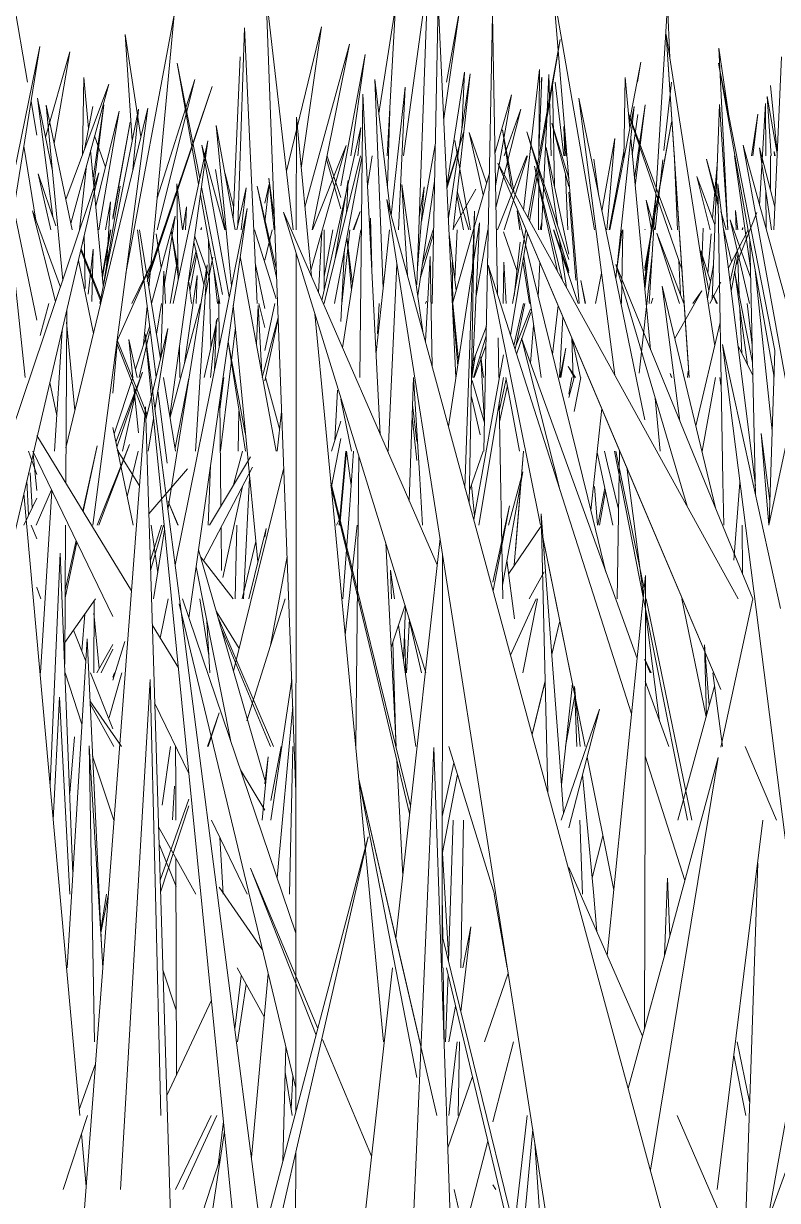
# Model space of a CAD drawing. Header units: millimetres. Extents: x -10020 to 20888, y -4665 to 12339.
# Drawn here: x 1742.82 to 1770.99, y 3071.62 to 3115.61 of the extents above; entities that cross this region are included whole.
import ezdxf

# ---------------------------------------------------------------- set-up
doc = ezdxf.new("R2010")
doc.units = ezdxf.units.MM
doc.layers.add('G-IMPT', color=8, linetype='Continuous', lineweight=9)

# ---------------------------------------------------------------- blocks, each defined once
blk = doc.blocks.new('Grass Array - 25_dwg-439225-West')
at = {"layer": 'G-IMPT'}
for p in [(1766.041, 3106.376), (1766.041, 3106.482)]:
    blk.add_line(p, (1767.034, 3111.919), dxfattribs=at)
blk = doc.blocks.new('Grass Array - 25_dwg-V17-West')
at = {"layer": 'G-IMPT'}
for p, q in [((1757.018, 3110.66), (1757.926, 3117.22)), ((1757.52, 3105.835), (1757.926, 3117.22)), ((1752.999, 3086.89), (1751.87, 3116.865)), ((1752.898, 3107.901), (1751.87, 3116.865)), ((1764.158, 3107.901), (1762.609, 3116.831)), ((1763.582, 3105.142), (1762.609, 3116.831)), ((1756.1, 3112.247), (1756.719, 3116.238)), ((1756.414, 3110.66), (1756.719, 3116.238)), ((1758.084, 3105.142), (1758.317, 3116.428)), ((1758.974, 3102.383), (1758.317, 3116.428)), ((1746.648, 3106.261), (1748.45, 3115.929)), ((1747.505, 3105.74), (1748.45, 3115.929)), ((1760.023, 3099.624), (1760.343, 3115.928)), ((1760.527, 3105.501), (1760.343, 3115.928)), ((1761.67, 3108.335), (1762.87, 3115.006)), ((1761.733, 3108.221), (1762.87, 3115.006)), ((1766.84, 3115.196), (1768.651, 3103.566)), ((1766.84, 3115.196), (1767.635, 3103.251)), ((1767.693, 3102.383), (1766.84, 3115.196)), ((1742.326, 3109.301), (1743.435, 3114.749)), ((1742.454, 3108.687), (1743.435, 3114.749)), ((1768.789, 3114.119), (1770.866, 3102.389)), ((1768.789, 3114.119), (1770.895, 3103.392)), ((1770.895, 3103.392), (1768.789, 3114.119)), ((1771.144, 3114.365), (1770.859, 3107.901)), ((1765.252, 3110.538), (1765.298, 3113.585)), ((1765.477, 3111.681), (1765.298, 3113.585)), ((1744.399, 3109.028), (1746.005, 3113.334)), ((1744.583, 3108.137), (1746.005, 3113.334)), ((1755.952, 3113.519), (1756.53, 3108.527)), ((1755.952, 3113.519), (1756.254, 3105.701)), ((1756.554, 3108.44), (1757.079, 3113.231)), ((1756.833, 3107.901), (1757.079, 3113.231)), ((1755.387, 3102.383), (1755.503, 3112.967)), ((1756.15, 3100.247), (1755.503, 3112.967)), ((1763.566, 3112.817), (1764.912, 3102.464)), ((1763.566, 3112.817), (1765.931, 3101.327)), ((1744.632, 3107.901), (1743.669, 3112.557)), ((1744.285, 3106.008), (1743.669, 3112.557)), ((1744.404, 3099.75), (1747.467, 3112.444)), ((1745.668, 3105.142), (1747.115, 3112.411)), ((1745.946, 3100.962), (1747.467, 3112.444)), ((1746.91, 3110.136), (1747.115, 3112.411)), ((1764.734, 3107.901), (1765.638, 3112.505)), ((1764.951, 3106.09), (1765.638, 3112.505)), ((1767.042, 3107.901), (1765.424, 3112.241)), ((1765.65, 3109.829), (1766.052, 3112.564)), ((1765.678, 3109.538), (1766.052, 3112.564)), ((1753.012, 3107.901), (1753.015, 3112.102)), ((1753.575, 3106.154), (1753.015, 3112.102)), ((1767.426, 3106.391), (1765.426, 3112.217)), ((1766.041, 3106.376), (1767.034, 3111.919)), ((1766.041, 3106.482), (1767.034, 3111.919)), ((1750.735, 3107.901), (1750.019, 3111.79)), ((1750.591, 3105.808), (1750.019, 3111.79)), ((1761.155, 3109.268), (1760.718, 3111.634)), ((1761.06, 3109.441), (1760.718, 3111.634)), ((1743.319, 3104.522), (1741.969, 3111.019)), ((1742.876, 3102.383), (1741.969, 3111.019)), ((1748.29, 3100.931), (1749.71, 3111.221)), ((1748.411, 3105.142), (1749.71, 3111.221)), ((1766.253, 3103.418), (1765.511, 3111.316)), ((1772.763, 3099.929), (1769.709, 3111.055)), ((1775.764, 3077.552), (1769.709, 3111.055)), ((1770.325, 3110.962), (1770.897, 3108.758)), ((1770.325, 3110.962), (1770.776, 3107.901)), ((1770.776, 3107.901), (1770.325, 3110.962)), ((1754.055, 3105.142), (1755.414, 3110.66)), ((1754.437, 3105.142), (1755.469, 3110.66)), ((1755.678, 3109.528), (1755.853, 3110.66)), ((1764.322, 3109.143), (1764.131, 3110.541)), ((1760.538, 3110.385), (1769.526, 3094.106)), ((1760.538, 3110.385), (1765.356, 3099.029)), ((1768.882, 3090.721), (1760.538, 3110.385)), ((1762.959, 3106), (1761.908, 3110.281)), ((1762.771, 3106.341), (1761.908, 3110.281)), ((1731.125, 3048), (1745.636, 3110.025)), ((1741.966, 3099.117), (1745.636, 3110.025)), ((1743.368, 3109.991), (1744.032, 3108.044)), ((1743.368, 3109.991), (1743.837, 3107.901)), ((1743.837, 3107.901), (1743.368, 3109.991)), ((1751.983, 3109.831), (1752.194, 3108.258)), ((1751.983, 3109.831), (1752.188, 3107.901)), ((1754.453, 3106.757), (1754.95, 3109.737)), ((1754.887, 3108.522), (1754.95, 3109.737)), ((1770.169, 3098.33), (1768.77, 3109.61)), ((1768.956, 3098.508), (1768.77, 3109.61)), ((1757.757, 3104.013), (1756.96, 3109.591)), ((1757.166, 3106.187), (1756.96, 3109.591)), ((1759.325, 3098.241), (1756.392, 3109.035)), ((1764.802, 3055.48), (1756.392, 3109.035)), ((1743.16, 3108.601), (1744.198, 3105.751)), ((1743.16, 3108.601), (1744.017, 3105.212)), ((1748.481, 3095.362), (1751.174, 3108.696)), ((1751.174, 3108.696), (1748.999, 3093.394)), ((1751.174, 3108.696), (1749.018, 3098.022)), ((1758.274, 3095.373), (1752.529, 3108.552)), ((1755.952, 3097.504), (1752.529, 3108.552)), ((1755.755, 3107.901), (1755.786, 3108.328)), ((1755.831, 3106.507), (1755.786, 3108.328)), ((1759.313, 3098.241), (1759.672, 3108.6)), ((1759.477, 3097.68), (1759.672, 3108.6)), ((1763.903, 3097.875), (1761.263, 3108.609)), ((1761.365, 3107.901), (1761.263, 3108.609)), ((1747.778, 3102.396), (1747.075, 3107.901)), ((1747.941, 3103.07), (1747.153, 3107.901)), ((1754.739, 3103.483), (1755.425, 3107.901)), ((1755.993, 3103.318), (1756.495, 3107.901)), ((1759.59, 3102.383), (1759.855, 3108.152)), ((1759.639, 3106.726), (1759.855, 3108.152)), ((1761.096, 3105.142), (1761.592, 3107.901)), ((1762.127, 3107.901), (1762.193, 3108.193)), ((1762.132, 3107.901), (1762.193, 3108.193)), ((1763.542, 3105.142), (1762.626, 3107.901)), ((1763.201, 3106.293), (1762.642, 3107.901)), ((1765.171, 3105.142), (1765.212, 3107.901)), ((1769.993, 3106.091), (1769.227, 3108.268)), ((1769.954, 3105.142), (1769.227, 3108.268)), ((1769.678, 3107.901), (1769.697, 3107.982)), ((1769.682, 3107.901), (1769.697, 3107.982)), ((1745.119, 3105.709), (1745.091, 3107.695)), ((1761.019, 3103.962), (1761.654, 3107.754)), ((1770.177, 3097.984), (1769.961, 3107.5)), ((1745.691, 3105.257), (1744.961, 3107.141)), ((1745.707, 3105.335), (1744.971, 3107.184)), ((1752.992, 3074.912), (1753.012, 3106.995)), ((1754.68, 3104.475), (1754.819, 3107.183)), ((1769.221, 3105.974), (1769.493, 3107.122)), ((1769.266, 3105.609), (1769.52, 3107.007)), ((1745.434, 3104.018), (1744.87, 3106.75)), ((1746.311, 3103.719), (1747.648, 3106.751)), ((1746.864, 3105.142), (1747.648, 3106.751)), ((1748.214, 3097.437), (1749.679, 3106.592)), ((1749.245, 3099.624), (1749.679, 3106.592)), ((1749.606, 3105.419), (1749.894, 3106.877)), ((1752.258, 3099.624), (1750.919, 3106.902)), ((1756.451, 3099.624), (1756.773, 3106.611)), ((1757.836, 3103.721), (1758.018, 3106.895)), ((1758.091, 3102.783), (1758.018, 3106.895)), ((1760.186, 3106.57), (1765.541, 3089.809)), ((1760.186, 3106.57), (1762.137, 3096.865)), ((1762.137, 3096.865), (1760.186, 3106.57)), ((1761.73, 3105.142), (1761.482, 3106.728)), ((1762.162, 3102.383), (1761.511, 3106.895)), ((1767.616, 3097.565), (1764.948, 3106.602)), ((1769.166, 3096.308), (1764.948, 3106.602)), ((1758.7, 3100.541), (1759.598, 3106.457)), ((1764.192, 3105.142), (1764.415, 3106.28)), ((1770.798, 3100.389), (1770.158, 3106.388)), ((1763.809, 3105.142), (1763.64, 3105.999)), ((1763.816, 3105.142), (1763.64, 3105.999)), ((1768.694, 3097.459), (1766.689, 3105.785)), ((1767.347, 3100.747), (1766.689, 3105.785)), ((1750.102, 3105.142), (1750.118, 3105.364)), ((1750.136, 3103.557), (1750.118, 3105.364)), ((1757.845, 3105.142), (1757.873, 3105.233)), ((1757.847, 3105.142), (1757.873, 3105.233)), ((1767.159, 3103.833), (1768.161, 3105.622)), ((1767.833, 3105.142), (1768.161, 3105.622)), ((1768.747, 3105.142), (1768.593, 3105.453)), ((1768.712, 3105.142), (1768.593, 3105.453)), ((1743.437, 3103.95), (1743.764, 3105.142)), ((1744.397, 3098.442), (1744.434, 3104.887)), ((1747.309, 3103.626), (1747.44, 3105.039)), ((1748.296, 3100.896), (1749.431, 3105.142)), ((1751.116, 3100.303), (1750.66, 3105.081)), ((1751.521, 3103.631), (1751.593, 3105.068)), ((1751.722, 3102.541), (1751.593, 3105.068)), ((1756.049, 3104.011), (1756.111, 3105.142)), ((1758.846, 3105.142), (1759.046, 3102.819)), ((1758.862, 3105.142), (1759.078, 3103.029)), ((1761.144, 3103.57), (1761.501, 3105.142)), ((1761.187, 3103.436), (1761.548, 3105.142)), ((1761.213, 3103.557), (1761.763, 3104.928)), ((1761.247, 3103.25), (1761.783, 3104.801)), ((1744.741, 3101.147), (1744.431, 3104.446)), ((1750.027, 3104.538), (1749.805, 3102.383)), ((1749.951, 3102.638), (1750.027, 3104.538)), ((1751.738, 3102.383), (1752.331, 3104.617)), ((1751.84, 3102.255), (1752.333, 3104.569)), ((1754.086, 3100.719), (1753.707, 3104.752)), ((1761.882, 3104.326), (1761.768, 3102.917)), ((1761.768, 3102.917), (1761.882, 3104.326)), ((1767.943, 3100.577), (1768.857, 3104.435)), ((1743.977, 3099.624), (1744.259, 3104.139)), ((1747.001, 3102.687), (1747.534, 3104.308)), ((1747.143, 3102.383), (1747.551, 3104.176)), ((1748.668, 3093.916), (1747.366, 3104.01)), ((1752.894, 3048.355), (1747.366, 3104.01)), ((1747.39, 3100.799), (1748.217, 3104.209)), ((1747.732, 3101.175), (1748.217, 3104.209)), ((1750.175, 3099.632), (1750.739, 3104.25)), ((1746.159, 3101.794), (1746.338, 3103.778)), ((1747.401, 3100.844), (1746.324, 3103.625)), ((1747.436, 3100.987), (1746.336, 3103.754)), ((1746.758, 3103.795), (1747.067, 3102.383)), ((1746.758, 3103.795), (1746.905, 3102.383)), ((1751.111, 3099.624), (1750.465, 3103.711)), ((1751.106, 3100.303), (1750.465, 3103.711)), ((1760.556, 3103.855), (1760.582, 3102.383)), ((1764.962, 3094.06), (1761.43, 3103.854)), ((1762.879, 3098.141), (1761.43, 3103.854)), ((1763.637, 3102.383), (1763.322, 3103.825)), ((1771.109, 3093.751), (1768.938, 3103.614)), ((1772.069, 3078.924), (1768.938, 3103.614)), ((1770.076, 3102.453), (1769.518, 3103.581)), ((1760.752, 3103.228), (1759.644, 3097.065)), ((1760.044, 3100.652), (1759.913, 3103.153)), ((1760.012, 3102.383), (1759.913, 3103.153)), ((1767.693, 3102.383), (1767.635, 3103.251)), ((1770.9, 3103.392), (1770.683, 3096.947)), ((1746.272, 3099.966), (1747.271, 3102.572)), ((1746.312, 3099.77), (1747.271, 3102.572)), ((1744.06, 3100.954), (1743.803, 3102.191)), ((1746.207, 3100.276), (1746.9, 3102.383)), ((1748.503, 3099.624), (1748.053, 3102.383)), ((1748.483, 3099.746), (1748.999, 3102.353)), ((1757.233, 3097.762), (1757.397, 3102.376)), ((1757.613, 3098.806), (1757.397, 3102.383)), ((1759.83, 3096.865), (1760.754, 3102.383)), ((1760.603, 3101.188), (1760.858, 3102.31)), ((1760.845, 3102.383), (1761.351, 3099.624)), ((1761.351, 3099.624), (1760.845, 3102.383)), ((1763.395, 3102.383), (1763.201, 3101.635)), ((1763.399, 3101.107), (1763.65, 3102.383)), ((1767.039, 3102.383), (1766.979, 3102.523)), ((1767.05, 3102.383), (1766.979, 3102.523)), ((1768.181, 3099.624), (1768.681, 3102.383)), ((1768.835, 3102.383), (1768.882, 3102.086)), ((1746.941, 3102.031), (1747.121, 3100.305)), ((1748.189, 3099.171), (1747.844, 3101.876)), ((1754.452, 3100.021), (1754.548, 3101.901)), ((1760.612, 3100.717), (1760.9, 3102.081)), ((1743.898, 3055.48), (1747.375, 3101.287)), ((1746.516, 3099.624), (1746.98, 3101.663)), ((1747.671, 3091.796), (1747.375, 3101.287)), ((1750.195, 3097.577), (1750.156, 3101.535)), ((1755.077, 3099.624), (1754.68, 3101.562)), ((1757.361, 3101.357), (1757.52, 3099.98)), ((1760.599, 3101.454), (1760.728, 3094.106)), ((1766.041, 3100.793), (1765.931, 3101.327)), ((1766.423, 3101.607), (1766.609, 3099.624)), ((1745.946, 3100.962), (1745.404, 3096.865)), ((1747.484, 3099.624), (1747.68, 3100.851)), ((1750.842, 3099.624), (1750.872, 3101.136)), ((1752.301, 3099.624), (1752.456, 3101.092)), ((1757.52, 3099.277), (1757.345, 3100.916)), ((1764.02, 3097.402), (1764.428, 3101.216)), ((1770.665, 3096.865), (1771.539, 3100.931)), ((1746.912, 3096.865), (1746.159, 3100.511)), ((1754.086, 3100.719), (1756.266, 3077.552)), ((1754.327, 3099.624), (1754.68, 3100.748)), ((1746.853, 3094.405), (1743.319, 3100.214)), ((1751.116, 3100.303), (1751.576, 3095.491)), ((1754.319, 3098.24), (1754.68, 3100.103)), ((1770.71, 3097.752), (1770.383, 3100.288)), ((1770.666, 3096.87), (1770.383, 3100.288)), ((1743.319, 3098.759), (1743.006, 3099.624)), ((1746.159, 3093.441), (1743.166, 3099.624)), ((1743.319, 3098.161), (1743.177, 3099.514)), ((1745.031, 3097.4), (1745.568, 3099.828)), ((1745.05, 3097.368), (1745.568, 3099.828)), ((1745.575, 3096.865), (1746.782, 3099.868)), ((1745.63, 3096.865), (1746.782, 3099.868)), ((1746.322, 3099.679), (1746.364, 3099.624)), ((1746.322, 3099.679), (1747.151, 3098.328)), ((1747.151, 3098.328), (1746.322, 3099.679)), ((1746.693, 3097.925), (1747.105, 3099.624)), ((1750.672, 3098.371), (1751.005, 3099.624)), ((1754.609, 3096.865), (1754.87, 3099.624)), ((1754.638, 3096.865), (1754.883, 3099.624)), ((1755.064, 3098.346), (1754.892, 3099.624)), ((1754.998, 3097.435), (1755.156, 3099.624)), ((1759.485, 3098.155), (1759.993, 3099.624)), ((1761.16, 3095.365), (1761.503, 3099.624)), ((1761.503, 3099.624), (1761.204, 3095.915)), ((1764.845, 3096.865), (1764.252, 3099.574)), ((1764.644, 3099.136), (1764.524, 3099.624)), ((1765.715, 3095.504), (1764.9, 3099.624)), ((1766.01, 3094.48), (1764.951, 3099.624)), ((1765.005, 3094.106), (1765.088, 3099.624)), ((1749.72, 3096.865), (1749.809, 3099.092)), ((1749.767, 3096.865), (1751.298, 3099.412)), ((1755.354, 3099.433), (1755.235, 3088.588)), ((1764.644, 3099.136), (1765.055, 3097.462)), ((1747.5, 3097.284), (1748.943, 3098.965)), ((1749.545, 3095.528), (1751.376, 3099.028)), ((1750.67, 3091.398), (1752.543, 3099.002)), ((1751.078, 3094.869), (1751.268, 3098.631)), ((1757.613, 3098.806), (1757.731, 3096.865)), ((1760.719, 3094.618), (1761.472, 3098.855)), ((1760.944, 3096.865), (1761.472, 3098.855)), ((1768.882, 3090.721), (1765.356, 3099.029)), ((1765.359, 3099.024), (1765.983, 3094.218)), ((1743.008, 3097.228), (1742.946, 3098.526)), ((1743.29, 3096.865), (1743.868, 3098.175)), ((1750.274, 3094.909), (1750.998, 3098.305)), ((1757.276, 3086.356), (1754.298, 3098.464)), ((1754.308, 3098.357), (1755.969, 3091.415)), ((1759.325, 3098.241), (1772.972, 3048)), ((1759.554, 3098.353), (1759.67, 3097.21)), ((1764.27, 3096.865), (1764.151, 3098.304)), ((1764.54, 3098.259), (1764.286, 3096.865)), ((1768.956, 3098.508), (1768.984, 3096.865)), ((1769.368, 3095.552), (1769.592, 3098.46)), ((1742.831, 3096.865), (1743.319, 3097.866)), ((1742.832, 3098.041), (1744.924, 3074.793)), ((1743.46, 3091.347), (1743.884, 3098.141)), ((1748.595, 3096.865), (1748.219, 3097.738)), ((1748.584, 3096.865), (1748.219, 3097.738)), ((1748.481, 3095.362), (1749.018, 3098.022)), ((1763.903, 3097.875), (1764.585, 3095.105)), ((1764.338, 3096.865), (1764.567, 3098.139)), ((1754.998, 3097.435), (1754.757, 3094.106)), ((1755.952, 3097.504), (1757.859, 3091.347)), ((1760.975, 3097.582), (1760.361, 3094.735)), ((1760.361, 3094.735), (1760.975, 3097.582)), ((1760.975, 3097.582), (1760.365, 3094.413)), ((1743.319, 3096.344), (1743.11, 3096.865)), ((1744.388, 3096.843), (1744.358, 3091.663)), ((1744.388, 3096.843), (1744.388, 3096.865)), ((1747.555, 3095.512), (1747.981, 3096.865)), ((1747.566, 3095.162), (1748.045, 3096.865)), ((1747.837, 3095.081), (1747.588, 3096.865)), ((1750.766, 3095.805), (1750.787, 3096.865)), ((1754.521, 3096.865), (1754.68, 3097.178)), ((1755.287, 3096.865), (1754.836, 3092.747)), ((1762.833, 3088.347), (1762.163, 3097.278)), ((1762.412, 3086.873), (1762.163, 3097.278)), ((1769.684, 3095.042), (1769.68, 3096.865)), ((1747.681, 3094.106), (1748.094, 3096.686)), ((1750.219, 3095.17), (1750.203, 3096.786)), ((1751.235, 3094.106), (1751.883, 3096.737)), ((1751.84, 3096.407), (1751.883, 3096.737)), ((1760.949, 3095.057), (1762.148, 3096.813)), ((1763.802, 3088.588), (1762.227, 3096.416)), ((1770.623, 3070.841), (1775.239, 3096.655)), ((1744.372, 3094.146), (1744.81, 3096.227)), ((1744.374, 3094.428), (1744.784, 3096.282)), ((1750.996, 3094.106), (1751.504, 3096.243)), ((1756.742, 3088.588), (1756.355, 3096.203)), ((1757.512, 3088.494), (1758.383, 3096.357)), ((1763.802, 3088.588), (1762.301, 3096.049)), ((1769.166, 3096.308), (1770.068, 3094.106)), ((1743.81, 3087.177), (1744.194, 3095.813)), ((1744.532, 3087.26), (1744.194, 3095.813)), ((1751.204, 3089.546), (1749.361, 3095.941)), ((1749.442, 3095.66), (1750.649, 3094.106)), ((1750.766, 3095.805), (1750.732, 3094.106)), ((1752.668, 3095.687), (1752.047, 3092.367)), ((1758.461, 3080.311), (1758.48, 3095.744)), ((1761.167, 3093.355), (1760.886, 3095.554)), ((1750.567, 3088.77), (1749.27, 3095.302)), ((1756.688, 3094.106), (1756.535, 3095.178)), ((1756.568, 3094.106), (1756.535, 3095.178)), ((1762.28, 3095.12), (1761.713, 3094.106)), ((1765.715, 3095.504), (1765.979, 3094.172)), ((1751.078, 3094.869), (1751.039, 3094.106)), ((1764.635, 3080.781), (1766.06, 3094.98)), ((1766.045, 3086.706), (1766.06, 3094.98)), ((1743.32, 3094.536), (1743.319, 3094.541)), ((1743.32, 3094.536), (1743.462, 3094.106)), ((1744.363, 3092.477), (1745.513, 3094.106)), ((1745.444, 3091.347), (1745.455, 3094.023)), ((1747.931, 3092.634), (1748.228, 3094.106)), ((1747.931, 3092.634), (1748.228, 3094.106)), ((1748.64, 3093.916), (1750.265, 3087.158)), ((1748.668, 3093.916), (1748.999, 3091.347)), ((1748.755, 3094.106), (1752.996, 3081.612)), ((1749.749, 3091.991), (1749.404, 3094.106)), ((1752.049, 3092.367), (1752.595, 3094.106)), ((1756.553, 3092.302), (1757.076, 3093.874)), ((1757.02, 3091.786), (1757.092, 3093.823)), ((1761.02, 3092), (1761.971, 3094.106)), ((1762.024, 3094.106), (1761.481, 3091.347)), ((1764.962, 3094.06), (1765.748, 3091.877)), ((1765.992, 3094.106), (1767.628, 3085.829)), ((1767.79, 3085.829), (1766.087, 3094.106)), ((1768.326, 3089.692), (1767.418, 3094.106)), ((1768.882, 3088.567), (1770.072, 3094.106)), ((1744.993, 3092.159), (1745.108, 3093.532)), ((1745.453, 3093.571), (1745.647, 3091.505)), ((1750.022, 3093.648), (1750.88, 3092.249)), ((1750.88, 3092.249), (1750.022, 3093.648)), ((1752.165, 3088.588), (1750.1, 3093.376)), ((1757.125, 3091.347), (1757.24, 3093.348)), ((1757.686, 3091.347), (1757.209, 3093.448)), ((1766.057, 3093.649), (1766.591, 3089.539)), ((1745.146, 3091.778), (1744.684, 3092.932)), ((1747.63, 3093.129), (1748.607, 3091.523)), ((1749.673, 3093.271), (1749.788, 3091.347)), ((1751.909, 3088.918), (1750.225, 3092.942)), ((1757.477, 3088.588), (1756.828, 3093.127)), ((1762.556, 3092.034), (1762.852, 3093.234)), ((1762.557, 3092.024), (1762.852, 3093.234)), ((1744.456, 3080.311), (1745.196, 3092.613)), ((1745.567, 3084.659), (1745.196, 3092.613)), ((1746.159, 3091.073), (1746.61, 3092.509)), ((1756.731, 3088.804), (1756.617, 3092.495)), ((1757.103, 3091.347), (1757.055, 3092.771)), ((1746.159, 3092.397), (1745.556, 3091.347)), ((1745.556, 3091.347), (1746.159, 3092.397)), ((1746.159, 3092.23), (1745.72, 3091.347)), ((1752.049, 3092.367), (1751.163, 3089.546)), ((1768.447, 3090.133), (1768.263, 3092.393)), ((1768.335, 3089.724), (1768.263, 3092.393)), ((1747.671, 3091.796), (1749.037, 3048)), ((1766.273, 3091.347), (1766.041, 3091.857)), ((1766.233, 3091.347), (1766.041, 3091.828)), ((1744.372, 3091.347), (1745.004, 3089.427)), ((1746.159, 3089.246), (1745.318, 3091.347)), ((1746.02, 3089.667), (1746.493, 3091.347)), ((1746.159, 3091.178), (1746.222, 3091.347)), ((1748.999, 3091.346), (1754.589, 3048)), ((1757.245, 3086.08), (1755.969, 3091.415)), ((1768.934, 3088.588), (1768.574, 3091.347)), ((1746.439, 3072.034), (1747.556, 3091.096)), ((1747.74, 3083.569), (1747.556, 3091.096)), ((1752.056, 3085.829), (1752.841, 3091.093)), ((1761.821, 3089.051), (1762.312, 3091.044)), ((1761.826, 3089.031), (1762.313, 3091.023)), ((1762.922, 3087.161), (1763.328, 3090.945)), ((1763.618, 3088.588), (1763.413, 3090.829)), ((1763.499, 3088.588), (1763.413, 3090.829)), ((1766.053, 3091.033), (1766.934, 3088.588)), ((1767.266, 3085.829), (1768.641, 3090.837)), ((1743.93, 3085.842), (1744.168, 3090.437)), ((1744.554, 3083.07), (1744.168, 3090.437)), ((1746.486, 3088.588), (1745.304, 3090.293)), ((1763.069, 3088.588), (1763.418, 3090.496)), ((1746.193, 3088.588), (1745.31, 3090.177)), ((1748.999, 3087.574), (1747.72, 3090.216)), ((1750.136, 3089.846), (1749.692, 3088.588)), ((1750.136, 3089.846), (1749.725, 3088.588)), ((1752.292, 3083.686), (1752.879, 3090.089)), ((1762.908, 3085.829), (1764.347, 3089.986)), ((1763.201, 3085.553), (1764.347, 3089.986)), ((1751.204, 3089.546), (1751.84, 3087.34)), ((1744.726, 3088.948), (1744.55, 3086.842)), ((1745.729, 3081.181), (1745.276, 3088.617)), ((1745.478, 3077.552), (1745.276, 3088.617)), ((1748.316, 3088.588), (1748.005, 3086.395)), ((1748.509, 3087.111), (1748.505, 3088.588)), ((1751.909, 3088.918), (1752.047, 3088.588)), ((1752.061, 3086.572), (1752.451, 3088.588)), ((1752.755, 3083.07), (1752.889, 3088.588)), ((1757.512, 3088.494), (1756.729, 3081.421)), ((1757.839, 3081.248), (1758.157, 3088.545)), ((1759.553, 3048), (1758.157, 3088.545)), ((1758.714, 3088.588), (1760.423, 3083.07)), ((1770.957, 3085.829), (1769.787, 3088.588)), ((1770.957, 3085.829), (1769.787, 3088.588)), ((1745.401, 3088.225), (1746.191, 3085.829)), ((1751.732, 3085.829), (1751.965, 3088.208)), ((1751.84, 3087.189), (1751.965, 3088.208)), ((1756.988, 3083.757), (1756.768, 3088.076)), ((1762.833, 3088.347), (1763.002, 3086.099)), ((1764.88, 3083.223), (1763.882, 3088.188)), ((1764.88, 3083.223), (1763.882, 3088.188)), ((1766.048, 3088.224), (1767.532, 3083.579)), ((1766.246, 3072.759), (1768.782, 3088.178)), ((1766.853, 3081.085), (1768.782, 3088.178)), ((1750.926, 3087.711), (1751.84, 3086.209)), ((1758.468, 3085.969), (1758.902, 3087.98)), ((1758.468, 3085.969), (1758.902, 3087.98)), ((1744.532, 3087.26), (1744.668, 3083.829)), ((1755.351, 3087.364), (1757.52, 3076.224)), ((1755.351, 3087.364), (1756.977, 3080.351)), ((1758.266, 3074.793), (1755.351, 3087.364)), ((1759.04, 3087.537), (1758.466, 3084.562)), ((1764.113, 3083.144), (1763.713, 3087.536)), ((1748.466, 3087.111), (1748.387, 3085.843)), ((1748.509, 3087.111), (1748.512, 3085.829)), ((1752.992, 3075.815), (1750.265, 3087.158)), ((1748.999, 3086.625), (1747.927, 3083.588)), ((1748.999, 3086.372), (1747.941, 3083.139)), ((1766.045, 3086.706), (1766.03, 3078.056)), ((1749.263, 3083.07), (1747.865, 3085.584)), ((1751.18, 3083.07), (1749.844, 3085.829)), ((1758.881, 3085.829), (1758.699, 3080.57)), ((1759.166, 3080.311), (1759.265, 3085.829)), ((1763.708, 3083.07), (1763.603, 3085.829)), ((1768.739, 3072.034), (1770.452, 3085.829)), ((1750.279, 3083.07), (1750.153, 3085.19)), ((1751.84, 3070.528), (1755.699, 3085.214)), ((1754.177, 3078.59), (1755.699, 3085.214)), ((1764.065, 3083.679), (1764.472, 3085.252)), ((1745.567, 3084.659), (1745.729, 3081.181)), ((1748.518, 3083.351), (1747.885, 3084.933)), ((1758.474, 3084.601), (1758.706, 3080.774)), ((1748.515, 3084.414), (1748.536, 3076.312)), ((1770.254, 3084.234), (1769.75, 3069.275)), ((1751.304, 3084.035), (1753.752, 3077.805)), ((1751.304, 3084.035), (1753.817, 3078.054)), ((1765.95, 3077.764), (1763.201, 3084.071)), ((1766.771, 3080.783), (1766.886, 3083.672)), ((1766.97, 3081.514), (1766.886, 3083.672)), ((1747.74, 3083.569), (1747.954, 3074.793)), ((1750.125, 3083.336), (1751.747, 3080.994)), ((1745.703, 3081.747), (1745.915, 3083.07)), ((1745.709, 3081.629), (1745.988, 3083.014)), ((1745.709, 3081.629), (1745.988, 3083.014)), ((1758.492, 3081.41), (1758.47, 3083.07)), ((1760.892, 3080.311), (1760.407, 3083.07)), ((1764.113, 3083.144), (1764.247, 3081.671)), ((1762.504, 3065.094), (1758.463, 3081.528)), ((1759.162, 3078.683), (1759.533, 3081.853)), ((1759.239, 3080.311), (1759.533, 3081.853)), ((1745.729, 3081.181), (1745.782, 3080.311)), ((1757.839, 3081.248), (1756.386, 3048)), ((1766.853, 3081.085), (1765.418, 3075.808)), ((1768.421, 3064.754), (1774.208, 3080.749)), ((1748.031, 3080.246), (1748.53, 3078.734)), ((1751.816, 3078.483), (1750.798, 3080.311)), ((1756.606, 3080.311), (1753.856, 3055.48)), ((1757.626, 3077.552), (1756.977, 3080.351)), ((1758.544, 3077.552), (1758.507, 3080.311)), ((1762.378, 3064.629), (1758.625, 3080.311)), ((1750.715, 3078.039), (1750.959, 3080.022)), ((1751.142, 3079.694), (1750.822, 3077.552)), ((1751.963, 3080.095), (1751.335, 3073.234)), ((1758.682, 3080.079), (1758.594, 3077.552)), ((1760.044, 3077.552), (1760.933, 3080.12)), ((1749.84, 3079.106), (1748.178, 3075.545)), ((1758.712, 3077.552), (1758.967, 3078.886)), ((1754.177, 3078.59), (1751.84, 3068.416)), ((1755.827, 3073.273), (1753.995, 3077.632)), ((1758.831, 3075.851), (1759.03, 3077.552)), ((1759.067, 3074.793), (1759.116, 3077.552)), ((1761.133, 3077.552), (1760.361, 3074.566)), ((1769.954, 3075.31), (1769.492, 3077.552)), ((1752.512, 3073.085), (1752.616, 3077.379)), ((1769.363, 3077.058), (1769.811, 3074.793)), ((1744.903, 3075.024), (1745.494, 3076.697)), ((1752.593, 3076.414), (1752.863, 3074.793)), ((1752.819, 3075.057), (1752.886, 3076.257)), ((1758.672, 3073.588), (1759.596, 3076.257)), ((1758.831, 3075.851), (1758.707, 3074.793)), ((1745.209, 3074.793), (1744.306, 3072.034)), ((1748.501, 3072.034), (1749.837, 3074.793)), ((1748.501, 3072.034), (1749.837, 3074.793)), ((1750.043, 3074.793), (1748.771, 3072.034)), ((1750.089, 3072.939), (1750.29, 3074.577)), ((1761.187, 3070.847), (1761.642, 3074.793)), ((1769.651, 3069.275), (1767.245, 3074.793)), ((1744.986, 3074.111), (1745.163, 3072.141)), ((1750.325, 3074.218), (1749.589, 3069.275)), ((1761.489, 3070.35), (1761.848, 3074.291)), ((1760.174, 3073.842), (1759.284, 3070.402)), ((1762.515, 3065.133), (1761.931, 3073.765)), ((1762.515, 3065.133), (1761.931, 3073.765)), ((1749.002, 3069.641), (1750.173, 3073.196)), ((1752.983, 3060.998), (1752.991, 3073.427)), ((1762.104, 3058.239), (1758.906, 3072.034)), ((1763.678, 3051.451), (1758.906, 3072.034)), ((1760.361, 3072.205), (1760.464, 3072.034))]:
    blk.add_line(p, q, dxfattribs=at)
blk = doc.blocks.new('Grass Array - Grass Array-439229-West')
for name in ['Grass Array - 25_dwg-V17-West', 'Grass Array - 25_dwg-439225-West']:
    blk.add_blockref(name, (0, 0))
blk = doc.blocks.new('Grass Array - Grass Array-V20-West')
blk.add_blockref('Grass Array - 25_dwg-439225-West', (0, 0))
blk.add_blockref('Grass Array - 25_dwg-439225-West', (0, 0))
blk = doc.blocks.new('Grass Array - 25_dwg-V30-West')
at = {"layer": 'G-IMPT'}
for p in [(1766.041, 3106.376), (1766.041, 3106.482)]:
    blk.add_line(p, (1767.034, 3111.919), dxfattribs=at)
blk = doc.blocks.new('Grass Array - Grass Array-440235-West')
for name in ['Grass Array - 25_dwg-V30-West', 'Grass Array - 25_dwg-439225-West', 'Grass Array - 25_dwg-439225-West', 'Grass Array - 25_dwg-439225-West', 'Grass Array - 25_dwg-439225-West', 'Grass Array - 25_dwg-439225-West', 'Grass Array - 25_dwg-439225-West']:
    blk.add_blockref(name, (0, 0))
blk = doc.blocks.new('Grass Array - 25_dwg-V23-West')
at = {"layer": 'G-IMPT'}
for p, q in [((2254.55, 3105.968), (2256.983, 3113.255)), ((2254.55, 3106.099), (2256.983, 3113.255)), ((2273.862, 3110.855), (2274.147, 3113.419)), ((2273.532, 3107.901), (2273.823, 3110.507)), ((2272.934, 3102.534), (2273.225, 3105.142))]:
    blk.add_line(p, q, dxfattribs=at)
blk = doc.blocks.new('Grass Array - 25_dwg-V41-West')
at = {"layer": 'G-IMPT'}
for p, q in [((1759.111, 3116.092), (1758.521, 3112.061)), ((1759.111, 3116.092), (1758.629, 3113.419)), ((1758.629, 3113.419), (1759.111, 3116.092)), ((1743.638, 3111.364), (1744.55, 3114.546)), ((1743.963, 3111.136), (1744.55, 3114.546)), ((1755.584, 3114.454), (1754.68, 3109.538)), ((1755.584, 3114.454), (1755.054, 3110.66)), ((1769.159, 3112.235), (1768.808, 3114.687)), ((1769.143, 3107.901), (1768.808, 3114.687)), ((1758.639, 3109.541), (1759.297, 3113.79)), ((1758.695, 3108.339), (1759.513, 3113.73)), ((1758.871, 3107.901), (1759.513, 3113.73)), ((1759.198, 3111.65), (1759.297, 3113.79)), ((1762.383, 3112.299), (1762.45, 3113.705)), ((1762.542, 3110.66), (1762.45, 3113.705)), ((1747.562, 3106.347), (1749.868, 3113.255)), ((1747.577, 3106.518), (1749.868, 3113.255)), ((1747.809, 3107.901), (1749.217, 3113.517)), ((1747.815, 3109.082), (1749.217, 3113.517)), ((1770.986, 3110.787), (1770.727, 3113.292)), ((1760.435, 3110.748), (1761.057, 3112.94)), ((1760.456, 3109.539), (1761.057, 3112.94)), ((1745.523, 3108.775), (1746.391, 3112.331)), ((1745.629, 3107.901), (1746.391, 3112.331)), ((1756.415, 3109.521), (1756.507, 3112.357)), ((1760.47, 3108.732), (1761.398, 3112.409)), ((1760.775, 3110.66), (1761.398, 3112.409)), ((1768.549, 3105.298), (1768.829, 3112.581)), ((1769.139, 3107.901), (1768.829, 3112.581)), ((1770.326, 3108.805), (1770.549, 3112.613)), ((1770.556, 3110.66), (1770.549, 3112.613)), ((1762.173, 3107.901), (1762.37, 3112.023)), ((1763.201, 3109.828), (1762.564, 3111.883)), ((1763.201, 3109.519), (1762.564, 3111.883)), ((1765.569, 3110.7), (1765.773, 3112.204)), ((1758.64, 3109.525), (1759.267, 3111.53)), ((1758.644, 3109.441), (1759.267, 3111.53)), ((1760.122, 3109.648), (1759.47, 3111.529)), ((1759.995, 3109.2), (1759.47, 3111.529)), ((1761.627, 3111.557), (1763.201, 3106.36)), ((1761.627, 3111.557), (1763.201, 3106.783)), ((1763.201, 3106.783), (1761.627, 3111.557)), ((1763.052, 3110.66), (1763.01, 3111.761)), ((1763.096, 3110.66), (1763.01, 3111.761)), ((1742.831, 3111.017), (1743.286, 3108.256)), ((1758.207, 3111.078), (1757.688, 3108.203)), ((1757.688, 3108.203), (1758.207, 3111.078)), ((1758.933, 3111.234), (1759.527, 3107.901)), ((1763.201, 3106.991), (1762.356, 3110.977)), ((1762.769, 3108.094), (1762.356, 3110.977)), ((1764.434, 3108.599), (1764.922, 3111.304)), ((1764.616, 3107.901), (1764.922, 3111.304)), ((1754.68, 3108.677), (1754.138, 3110.542)), ((1754.68, 3109.105), (1754.161, 3110.652)), ((1760.528, 3107.901), (1761.622, 3110.66)), ((1760.779, 3107.901), (1761.647, 3110.66)), ((1769.984, 3106.476), (1769.385, 3110.66)), ((1770.727, 3109.413), (1770.727, 3110.66)), ((1750.356, 3107.901), (1749.997, 3110.147)), ((1768.566, 3108.333), (1768.748, 3110.47)), ((1751.84, 3108.18), (1751.996, 3109.607)), ((1751.84, 3108.899), (1751.996, 3109.607)), ((1758.179, 3109.718), (1757.553, 3105.439)), ((1758.845, 3105.149), (1760.227, 3110.018)), ((1763.155, 3107.901), (1763.077, 3109.979)), ((1745.827, 3105.941), (1746.434, 3109.533)), ((1750.793, 3107.901), (1751.14, 3109.472)), ((1750.954, 3107.901), (1751.14, 3109.472)), ((1752.275, 3106.118), (1751.554, 3109.534)), ((1752.262, 3106.456), (1751.554, 3109.534)), ((1763.456, 3106.01), (1763.201, 3109.301)), ((1770.565, 3107.937), (1770.56, 3109.368)), ((1745.884, 3107.901), (1746.07, 3108.938)), ((1745.927, 3106.531), (1746.07, 3108.938)), ((1748.769, 3107.901), (1748.915, 3108.76)), ((1748.867, 3107.901), (1748.915, 3108.76)), ((1766.44, 3109.041), (1766.041, 3106.068)), ((1747.605, 3105.142), (1748.486, 3108.407)), ((1748.087, 3105.878), (1748.486, 3108.407)), ((1755.141, 3107.901), (1755.397, 3108.58)), ((1755.169, 3107.901), (1755.397, 3108.58)), ((1748.601, 3106.168), (1748.338, 3107.872)), ((1748.596, 3106.465), (1748.338, 3107.872)), ((1754.379, 3107.901), (1754.058, 3106.154)), ((1757.721, 3106.585), (1758.132, 3107.901)), ((1758.937, 3106.062), (1759.023, 3107.901)), ((1759.73, 3105.434), (1760.166, 3107.901)), ((1764.978, 3106.344), (1765.189, 3107.901)), ((1766.041, 3107.921), (1766.049, 3107.901)), ((1768.169, 3106.658), (1768.219, 3107.956)), ((1768.215, 3107.901), (1768.219, 3107.956)), ((1755.074, 3105.639), (1754.902, 3107.63)), ((1755.108, 3105.86), (1754.904, 3107.638)), ((1757.652, 3106.118), (1758.138, 3107.746)), ((1761.255, 3106.381), (1760.755, 3107.824)), ((1763.107, 3105.732), (1762.852, 3107.512)), ((1768.391, 3106.278), (1768.516, 3107.742)), ((1745.232, 3105.492), (1745.426, 3107.171)), ((1745.378, 3105.214), (1745.426, 3107.171)), ((1766.109, 3105.142), (1766.312, 3106.962)), ((1748.3, 3105.142), (1748.59, 3106.847)), ((1760.766, 3106.688), (1760.743, 3105.142)), ((1760.743, 3105.142), (1760.766, 3106.688)), ((1760.766, 3106.688), (1760.851, 3105.142)), ((1762.053, 3105.397), (1762.114, 3106.671)), ((1768.599, 3106.588), (1768.375, 3105.336)), ((1747.956, 3103.131), (1748.059, 3106.353)), ((1748.129, 3105.142), (1748.059, 3106.353)), ((1748.835, 3102.915), (1749.306, 3106.195)), ((1749.271, 3105.142), (1749.306, 3106.195)), ((1747.789, 3103.999), (1747.97, 3105.142)), ((1762.583, 3103.243), (1762.794, 3105.068)), ((1749.572, 3102.383), (1750.063, 3104.601)), ((1762.853, 3102.383), (1762.975, 3104.643)), ((1759.618, 3102.988), (1760.115, 3104.296)), ((1759.629, 3102.383), (1760.108, 3103.935)), ((1762.861, 3102.383), (1763.089, 3103.471)), ((1762.904, 3102.383), (1763.089, 3103.471)), ((1763.361, 3102.383), (1763.306, 3103.863)), ((1763.176, 3102.785), (1763.447, 3102.383)), ((1763.176, 3102.785), (1763.399, 3102.383)), ((1767.631, 3102.383), (1767.662, 3102.614)), ((1767.633, 3102.383), (1767.662, 3102.614)), ((1750.159, 3101.195), (1750.3, 3102.383)), ((1760.042, 3100.681), (1759.591, 3102.261)), ((1763.201, 3101.759), (1763.313, 3102.383)), ((1759.88, 3100.237), (1759.556, 3101.652)), ((1743.147, 3097.513), (1743.07, 3098.818))]:
    blk.add_line(p, q, dxfattribs=at)
blk = doc.blocks.new('Grass Array - Grass Array-440908-West')
for name, p in [('Grass Array - 25_dwg-V41-West', (0, 0)), ('Grass Array - 25_dwg-V23-West', (-507.115, 0)), ('Grass Array - 25_dwg-V23-West', (-507.115, 0)), ('Grass Array - 25_dwg-V23-West', (-507.115, 0))]:
    blk.add_blockref(name, p)
blk = doc.blocks.new('Grass Array - 25_dwg-V48-West')
at = {"layer": 'G-IMPT'}
for p, q in [((1742.975, 3113.419), (1742.383, 3116.831)), ((1766.2, 3105.142), (1766.887, 3116.317)), ((1766.976, 3114.322), (1766.887, 3116.317)), ((1750.831, 3108.074), (1751.079, 3115.448)), ((1751.553, 3105.142), (1751.079, 3115.448)), ((1752.646, 3110.092), (1753.954, 3115.482)), ((1753.193, 3110.205), (1753.954, 3115.482)), ((1746.613, 3115.196), (1747.209, 3111.373)), ((1746.613, 3115.196), (1746.878, 3111.22)), ((1746.878, 3111.22), (1746.613, 3115.196)), ((1755.005, 3114.84), (1753.331, 3108.743)), ((1755.005, 3114.84), (1753.606, 3107.901)), ((1748.563, 3114.119), (1749.363, 3109.598)), ((1748.563, 3114.119), (1749.408, 3109.81)), ((1749.408, 3109.81), (1748.563, 3114.119)), ((1750.917, 3114.365), (1750.652, 3108.35)), ((1765.457, 3111.885), (1765.89, 3114.165)), ((1765.762, 3113.419), (1765.89, 3114.165)), ((1745.028, 3110.715), (1745.071, 3113.585)), ((1745.25, 3111.681), (1745.071, 3113.585)), ((1761.507, 3108.63), (1762.096, 3113.884)), ((1762.078, 3110.66), (1762.096, 3113.884)), ((1762.079, 3110.856), (1762.188, 3113.605)), ((1762.166, 3113.419), (1762.188, 3113.605)), ((1762.667, 3109.509), (1762.582, 3113.419)), ((1763.014, 3110.66), (1762.681, 3113.419)), ((1743.319, 3111.436), (1743.101, 3112.688)), ((1743.339, 3112.817), (1743.915, 3108.385)), ((1743.339, 3112.817), (1743.901, 3110.087)), ((1770.985, 3110.752), (1770.611, 3112.875)), ((1770.753, 3110.66), (1770.611, 3112.875)), ((1745.096, 3110.898), (1745.412, 3112.505)), ((1745.424, 3109.829), (1745.826, 3112.564)), ((1745.451, 3109.538), (1745.826, 3112.564)), ((1746.159, 3108.299), (1746.807, 3111.919)), ((1746.159, 3108.368), (1746.807, 3111.919)), ((1770.018, 3110.66), (1770.262, 3112.222)), ((1770.068, 3110.66), (1770.262, 3112.222)), ((1745.88, 3110.236), (1745.478, 3111.407)), ((1753.964, 3105.26), (1755.428, 3111.72)), ((1755.313, 3110.66), (1755.428, 3111.72)), ((1750.348, 3107.901), (1749.483, 3111.055)), ((1750.506, 3105.39), (1749.483, 3111.055)), ((1753.554, 3106.379), (1754.879, 3111.043)), ((1753.614, 3107.901), (1754.879, 3111.043)), ((1745.801, 3105.811), (1745.327, 3110.858)), ((1764.702, 3107.901), (1765.256, 3110.824)), ((1767.261, 3107.901), (1767.131, 3110.823)), ((1768.785, 3108.728), (1768.346, 3110.54)), ((1768.781, 3108.956), (1768.346, 3110.54)), ((1770.903, 3110.66), (1770.87, 3110.828)), ((1770.884, 3110.66), (1770.87, 3110.828)), ((1744.918, 3107.901), (1745.176, 3110.305)), ((1762.063, 3107.901), (1762.076, 3110.27)), ((1748.756, 3107.901), (1748.544, 3109.61)), ((1748.604, 3106.044), (1748.544, 3109.61)), ((1750.349, 3109.997), (1750.67, 3108.758)), ((1767.986, 3109.894), (1768.657, 3108.089)), ((1767.986, 3109.894), (1768.477, 3107.901)), ((1767.986, 3109.894), (1768.477, 3107.901)), ((1749.432, 3109.208), (1750.152, 3105.142)), ((1749.471, 3109.491), (1750.258, 3105.484)), ((1750.258, 3105.484), (1749.471, 3109.491)), ((1757.543, 3106.463), (1757.797, 3109.5)), ((1757.61, 3108.356), (1757.797, 3109.5)), ((1758.875, 3107.939), (1759.719, 3109.413)), ((1759.262, 3107.901), (1759.014, 3109.202)), ((1759.461, 3107.901), (1759.028, 3109.331)), ((1766.415, 3107.901), (1766.086, 3109.007)), ((1766.287, 3107.901), (1766.086, 3109.007)), ((1769.071, 3107.901), (1768.882, 3108.591)), ((1769.422, 3108.618), (1769.512, 3107.901)), ((1769.422, 3108.618), (1769.455, 3107.901)), ((1769.445, 3106.593), (1770.227, 3108.548)), ((1745.764, 3106.206), (1746.074, 3107.901)), ((1745.771, 3106.132), (1746.088, 3107.901)), ((1749.451, 3107.901), (1749.47, 3107.982)), ((1749.456, 3107.901), (1749.47, 3107.982)), ((1751.451, 3107.901), (1752.255, 3105.316)), ((1751.84, 3106.764), (1752.115, 3107.901)), ((1753.838, 3105.551), (1753.969, 3107.839)), ((1754.057, 3105.671), (1754.06, 3107.901)), ((1754.715, 3105.142), (1755.014, 3107.901)), ((1766.325, 3108.254), (1766.041, 3105.906)), ((1766.041, 3105.906), (1766.325, 3108.254)), ((1766.325, 3108.254), (1766.043, 3105.652)), ((1769.275, 3106.705), (1768.985, 3107.901)), ((1769.159, 3106.479), (1769.893, 3107.901)), ((1747.772, 3107.753), (1747.969, 3106.491)), ((1749.561, 3105.856), (1749.19, 3107.453)), ((1749.766, 3106.091), (1749.217, 3107.651)), ((1749.825, 3103.526), (1749.734, 3107.5)), ((1758.982, 3105.632), (1758.724, 3107.732)), ((1761.149, 3105.436), (1761.373, 3107.432)), ((1767.329, 3105.142), (1766.49, 3107.771)), ((1767.499, 3105.142), (1766.49, 3107.771)), ((1748.999, 3105.993), (1749.267, 3107.122)), ((1749.04, 3105.609), (1749.294, 3107.007)), ((1768.13, 3107.113), (1768.488, 3105.969)), ((1768.13, 3107.113), (1768.427, 3105.628)), ((1751.486, 3106.603), (1751.84, 3104.959)), ((1758.863, 3105.214), (1758.842, 3106.671)), ((1767.368, 3105.484), (1767.313, 3106.721)), ((1769.507, 3106.748), (1769.565, 3105.466)), ((1750.064, 3105.142), (1749.931, 3106.388)), ((1770.065, 3102.94), (1769.393, 3106.335)), ((1769.874, 3102.862), (1769.395, 3106.319)), ((1749.098, 3105.142), (1748.999, 3105.937)), ((1768.469, 3105.142), (1768.882, 3105.942)), ((1766.338, 3105.341), (1766.268, 3105.142)), ((1751.608, 3105.142), (1751.84, 3104.248)), ((1751.84, 3103.385), (1752.217, 3105.142)), ((1769.59, 3104.911), (1769.664, 3103.287)), ((1769.856, 3105.142), (1770.05, 3103.588)), ((1748.665, 3102.383), (1748.646, 3103.509)), ((1759.654, 3102.383), (1760.101, 3103.566)), ((1759.575, 3102.383), (1759.705, 3103.231)), ((1752.39, 3100.462), (1751.865, 3102.374))]:
    blk.add_line(p, q, dxfattribs=at)
blk = doc.blocks.new('Grass Array - Grass Array-V49-West')
blk.add_blockref('Grass Array - 25_dwg-V48-West', (0, 0))

msp = doc.modelspace()

# ---------------------------------------------------------------- block references
for name in ['Grass Array - Grass Array-439229-West', 'Grass Array - Grass Array-440908-West', 'Grass Array - Grass Array-V49-West', 'Grass Array - Grass Array-V20-West', 'Grass Array - Grass Array-440235-West']:
    msp.add_blockref(name, (0, 0))

doc.saveas('drawing.dxf')
